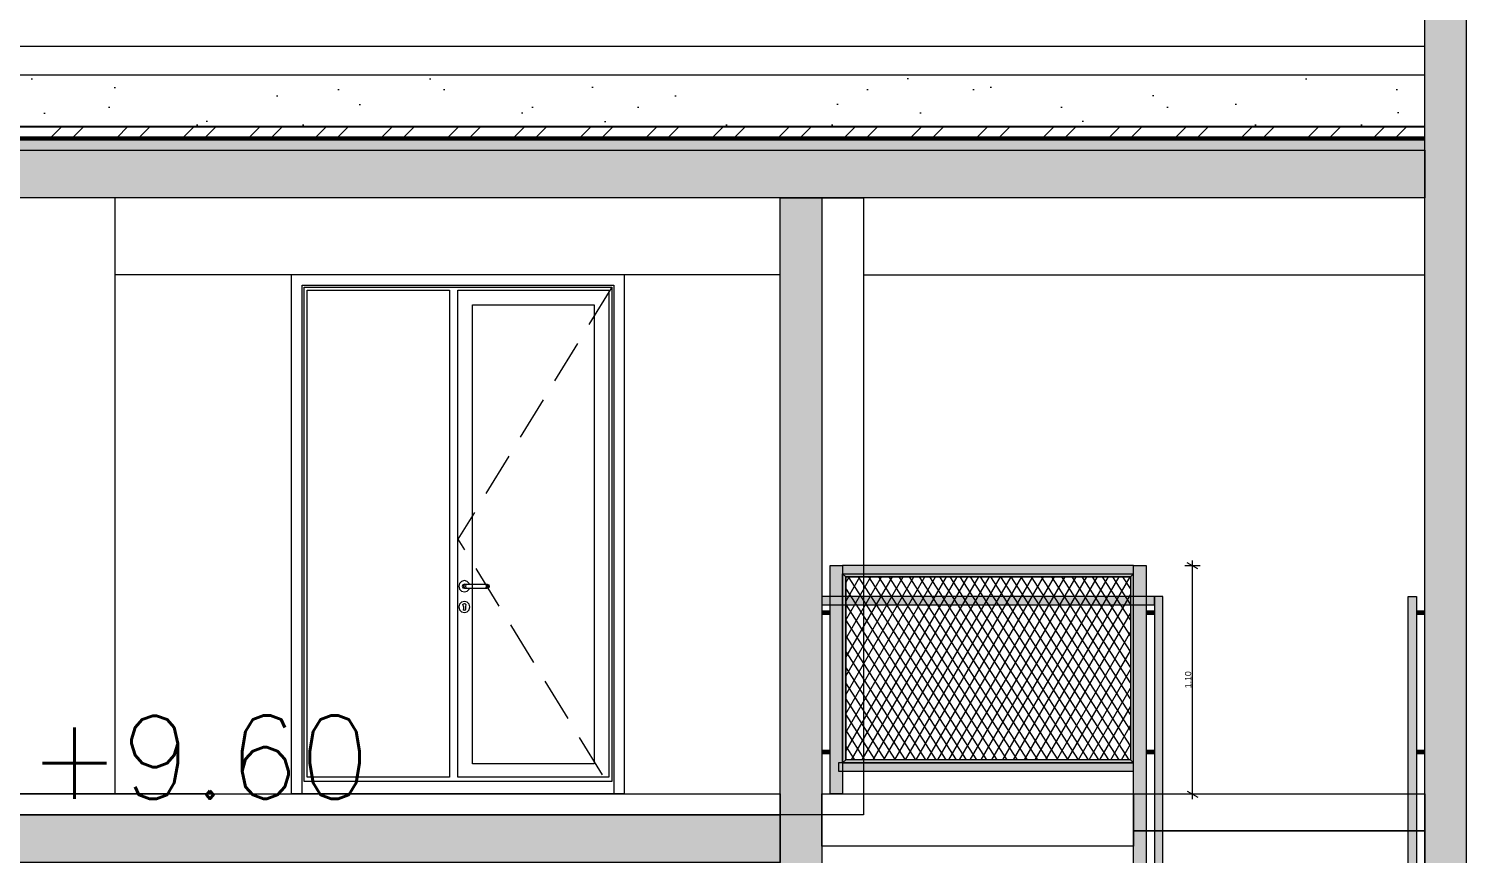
# Model space of a CAD drawing. Header units: millimetres. Extents: x 476571643 to 477489869, y 4620928210 to 4621294454.
# Drawn here: x 477460003 to 477466918, y 4621163395 to 4621167370 of the extents above; entities that cross this region are included whole.
import ezdxf

# ---------------------------------------------------------------- set-up
doc = ezdxf.new("R2010")
doc.units = ezdxf.units.MM
doc.header["$MEASUREMENT"] = 0
doc.linetypes.add('Hidden Line', pattern=[317.5, 211.666667, -105.833333])
for name, color, linetype, lineweight in [('0_0 Architecture_Pen_No__7', 7, 'Continuous', 0), ('0_Pen_No__1_Pen_No__250', 7, 'Continuous', 0), ('2D Drafting - General_Pen_No__250_Pen_No__7', 7, 'Continuous', 0), ('2D Drafting - General_Pen_No__7_Pen_No__253', 252, 'Continuous', 0), ('Dimensioning - General_Pen_No__142', 142, 'Continuous', 0), ('gegmebi_Pen_No__7_Pen_No__250', 7, 'Continuous', 0), ('New_2D Drafting - General_Pen_No__1', 1, 'Continuous', 0), ('New_2D Drafting - General_Pen_No__250_Pen_No__154', 154, 'Continuous', 0), ('New_2D Drafting - General_Pen_No__250_Pen_No__7', 7, 'Continuous', 0), ('New_2D Drafting - General_Pen_No__250_Pen_No__7_Pen_No__250', 7, 'Continuous', 0), ('New_2D Drafting - General_Pen_No__4', 7, 'Continuous', 0), ('New_gegmebi_Pen_No__7_Pen_No__4', 7, 'Continuous', 0), ('New_Structural - Bearing_Pen_No__250', 7, 'Continuous', 0), ('New_Structural - Bearing_Pen_No__253', 252, 'Continuous', 0), ('zoma_Pen_No__142', 142, 'Continuous', 0), ('zoma_Pen_No__1_Pen_No__142', 142, 'Continuous', 0)]:
    doc.layers.add(name, color=color, linetype=linetype, lineweight=lineweight)
doc.layers.add('Dimensioning - General', color=7, linetype='Continuous')
doc.layers.add('zoma', color=7, linetype='Continuous')
doc.layers.add('New_gegmebi_Pen_No__7_Pen_No__252', color=7, linetype='Continuous', lineweight=0, true_color=0x666666)
doc.styles.add('GENERATED_STYLE_2', font='arial.ttf')
doc.dimstyles.new('GENERATED_STYLE__1', dxfattribs={"dimtxt": 100, "dimasz": 68.640772, "dimexe": 0.18, "dimexo": 0.0625, "dimgap": 0.09, "dimtad": 1, "dimlfac": 0.001, "dimzin": 0, "dimdsep": 46, "dimtxsty": 'GENERATED_STYLE_2', "dimblk": 'ARROWHEAD_2', "dimblk1": 'ARROWHEAD_2', "dimblk2": 'ARROWHEAD_2', "dimcen": 0.09, "dimse1": 1, "dimse2": 1, "dimclrd": 142, "dimclre": 142, "dimclrt": 142, "dimadec": 0, "dimazin": 0, "dimtfac": 1, "dimtdec": 4, "dimtmove": 0, "dimatfit": 3, "dimfxl": 1, "dimtolj": 1, "dimtzin": 0, "dimarcsym": 0})
doc.dimstyles.new('GENERATED_STYLE__6', dxfattribs={"dimtxt": 30.000001, "dimasz": 38, "dimexe": 0.18, "dimexo": 3, "dimgap": 0.09, "dimtad": 1, "dimlfac": 0.001, "dimzin": 0, "dimdsep": 46, "dimtxsty": 'GENERATED_STYLE_2', "dimblk": 'ARROWHEAD_2', "dimblk1": 'ARROWHEAD_2', "dimblk2": 'ARROWHEAD_2', "dimcen": 0.09, "dimclrd": 142, "dimclre": 142, "dimclrt": 142, "dimadec": 0, "dimazin": 0, "dimtfac": 1, "dimtdec": 4, "dimtmove": 0, "dimatfit": 3, "dimfxl": 1, "dimtolj": 1, "dimtzin": 0, "dimarcsym": 0})
pattern_1 = [(60, (476844527.15, 4621385791.044), (-38.9711432, 22.5), []), (122.8330945, (476844527.15, 4621385791.044), (36.8060797, 18.75), [])]
pattern_2 = [(45, (476844527.15, 4621385791.04), (-459.6194, 459.6194), []), (45, (476844435.2, 4621385883), (-459.6194, 459.6194), [])]

# ---------------------------------------------------------------- blocks, each defined once
blk = doc.blocks.new('*D1510', base_point=(476844527.1, 4621385791))
at = {"layer": 'Dimensioning - General_Pen_No__142', "color": 142, "linetype": 'Continuous', "lineweight": 0, "transparency": 16777216}
for p, q in [((477457257.9, 4621163711.8), (477457348.2, 4621163659.7)), ((477457303.1, 4621157286.5), (477457303.1, 4621163685.8)), ((477457257.9, 4621157312.6), (477457348.2, 4621157260.4))]:
    blk.add_line(p, q, dxfattribs=at)
at = {"layer": 'Dimensioning - General_Pen_No__142', "color": 142, "lineweight": 0, "transparency": 16777216, "insert": (477457283.1, 4621160353.1), "char_height": 100, "attachment_point": 7, "rotation": 90, "style": 'GENERATED_STYLE_2'}
blk.add_mtext('\\A1;{\\pql;\\fArial CYR|b0|i0|c204|p34;6.40}', dxfattribs=at)
blk = doc.blocks.new('ARROWHEAD_2')
at = {"color": 0, "linetype": 'Continuous', "lineweight": 0}
for p, q in [((0, 0), (-1, 0)), ((-0.38, -0.66), (0.38, 0.66))]:
    blk.add_line(p, q, dxfattribs=at)
blk = doc.blocks.new('*D1617', base_point=(476844527.1, 4621385791))
at = {"layer": 'zoma_Pen_No__142', "color": 142, "linetype": 'Continuous', "lineweight": 0, "transparency": 16777216}
for p, q in [((477465600.8, 4621164784.5), (477465600.8, 4621164809)), ((477465638.3, 4621164784.5), (477465563.3, 4621164784.5)), ((477465625.8, 4621164770.1), (477465575.8, 4621164798.9)), ((477465600.8, 4621163684.5), (477465600.8, 4621164784.5)), ((477465638.3, 4621163684.5), (477465563.3, 4621163684.5)), ((477465575.8, 4621163698.9), (477465625.8, 4621163670.1)), ((477465600.8, 4621163660.1), (477465600.8, 4621163684.5))]:
    blk.add_line(p, q, dxfattribs=at)
at = {"layer": 'zoma_Pen_No__142', "color": 142, "lineweight": 0, "transparency": 16777216, "insert": (477465594.8, 4621164194.6), "char_height": 30, "attachment_point": 7, "rotation": 90, "style": 'GENERATED_STYLE_2'}
blk.add_mtext('\\A1;{\\pql;\\fArial CYR|b0|i0|c204|p34;1.10}', dxfattribs=at)

msp = doc.modelspace()

# ---------------------------------------------------------------- hatches: boundary and pattern name
at = {"layer": '0_0 Architecture_Pen_No__7', "linetype": 'Continuous', "lineweight": 0}
h = msp.add_hatch(dxfattribs=at)
h.set_pattern_fill('CUT_STONE', style=0, pattern_type=2)
h.set_pattern_definition([(45, (476844527.15, 4621386591.04), (-254.55844, 254.55844), [0, -240, 0, -360]), (110, (476845327.15, 4621386591.04), (338.28934, 123.12725), [0, -176, 0, -304])])
h.paths.add_polyline_path([(477466717.526, 4621167145.479), (477456917.501, 4621167145.479), (477456917.501, 4621166899.719), (477466717.526, 4621166899.719)])
h = msp.add_hatch(dxfattribs=at)
h.set_pattern_fill('DOUBLE_1_4', style=0, pattern_type=2)
h.set_pattern_definition(pattern_2)
h.paths.add_polyline_path([(477466717.526, 4621166899.719), (477456917.501, 4621166899.719), (477456917.501, 4621166896.719), (477466717.526, 4621166896.719)])
h = msp.add_hatch(dxfattribs=at)
h.set_pattern_fill('STEEL', style=0, pattern_type=2)
h.set_pattern_definition([(45, (476844527.15, 4621385791.04), (-159.099026, 159.099026), []), (45, (476844474.12, 4621385844.08), (-159.099026, 159.099026), [])])
h.paths.add_polyline_path([(477466717.526, 4621166896.719), (477456917.501, 4621166896.719), (477456917.501, 4621166847.099), (477466717.526, 4621166847.099)])
h = msp.add_hatch(dxfattribs=at)
h.set_pattern_fill('DOUBLE_1_4', style=0, pattern_type=2)
h.set_pattern_definition(pattern_2)
h.paths.add_polyline_path([(477466717.526, 4621166847.099), (477456917.501, 4621166847.099), (477456917.501, 4621166844.099), (477466717.526, 4621166844.099)])
h = msp.add_hatch(dxfattribs=at)
h.set_pattern_fill('ALUMINUM', style=0, pattern_type=2)
h.set_pattern_definition([(45, (476844527.15, 4621385791.04), (-176.7767, 176.7767), []), (45, (476844491.8, 4621385826.4), (-176.7767, 176.7767), []), (45, (476844456.44, 4621385861.75), (-176.7767, 176.7767), [])])
h.paths.add_polyline_path([(477466717.526, 4621166844.099), (477456917.501, 4621166844.099), (477456917.501, 4621166836.099), (477466717.526, 4621166836.099)])
h = msp.add_hatch(dxfattribs=at)
h.set_pattern_fill('STRUCTURAL_CONCRETE', style=0, pattern_type=2)
h.set_pattern_definition([(0, (476844527.15, 4621385791.04), (0, 623.5383), [60, -300]), (0, (476844707.15, 4621386102.8), (0, 623.5383), [60, -300]), (60, (476844527.15, 4621385791.04), (-540, 311.76916), [60, -300]), (60, (476844887.15, 4621385791.04), (-540, 311.76916), [60, -300]), (120, (476844587.15, 4621385791.04), (540, 311.76916), [60, -300]), (120, (476844947.15, 4621385791.04), (540, 311.76916), [60, -300]), (0, (476844527.15, 4621385851.04), (0, 120.000005), [0, -120.000005, 0, -180.000007]), (45, (476844587.15, 4621385851.04), (-84.852817, 84.852817), [0, -90.000004, 0, -150.000006])])
h.paths.add_polyline_path([(477466717.526, 4621166835.099), (477456917.501, 4621166835.099), (477456917.501, 4621166785.479), (477466717.526, 4621166785.479)])
at = {"layer": '2D Drafting - General_Pen_No__250_Pen_No__7', "linetype": 'Continuous', "lineweight": 0}
for points in [[(477456717.526, 4621166785.465), (477466717.526, 4621166785.465), (477466717.526, 4621166555.457), (477463967.942, 4621166555.457), (477463667.526, 4621166555.457), (477457017.526, 4621166555.457), (477457017.526, 4621166185.465), (477456717.426, 4621166185.465)], [(477456717.526, 4621163585.642), (477463617.526, 4621163585.642), (477463617.526, 4621163355.457), (477457017.526, 4621163355.457), (477457017.526, 4621162985.642), (477456717.426, 4621162985.642)]]:
    msp.add_hatch(color=7, dxfattribs=at).paths.add_polyline_path(points)
at = {"layer": 'New_2D Drafting - General_Pen_No__1', "linetype": 'Continuous', "lineweight": 0}
for points in [[(477463857.526, 4621163685.477), (477463857.526, 4621164785.479), (477463917.526, 4621164785.479), (477463917.526, 4621163685.479)], [(477465317.525, 4621164785.479), (477463917.526, 4621164785.479), (477463917.526, 4621164745.865), (477465317.525, 4621164745.865)], [(477463917.526, 4621164745.865), (477463932.544, 4621164730.865), (477463932.526, 4621163850.479), (477463917.526, 4621163835.465)], [(477463917.526, 4621164745.865), (477465317.525, 4621164745.865), (477465302.507, 4621164730.865), (477463932.544, 4621164730.865)], [(477465317.525, 4621164745.865), (477465302.507, 4621164730.865), (477465302.525, 4621163850.479), (477465317.525, 4621163835.479)], [(477465317.525, 4621163183.479), (477465317.525, 4621164785.479), (477465377.526, 4621164785.479), (477465377.526, 4621163183.48)], [(477465417.526, 4621164635.479), (477463817.526, 4621164635.479), (477463817.526, 4621164595.865), (477465417.526, 4621164595.865)], [(477465077.362, 4621163033.778), (477465077.362, 4621162995.778), (477465077.362, 4621162083.479), (477465117.026, 4621162083.479), (477465117.026, 4621162993.778), (477465457.526, 4621162993.778), (477465457.526, 4621164635.479), (477465417.526, 4621164635.479), (477465417.526, 4621163033.778)], [(477466677.526, 4621162995.778), (477466637.526, 4621162995.778), (477466637.526, 4621164635.479), (477466677.526, 4621164635.479)], [(477463857.526, 4621164565.449), (477463817.526, 4621164565.449), (477463817.526, 4621164550.836), (477463857.526, 4621164550.836)], [(477465417.526, 4621164565.449), (477465377.526, 4621164565.449), (477465377.526, 4621164550.836), (477465417.526, 4621164550.836)], [(477466717.526, 4621164565.449), (477466677.526, 4621164565.449), (477466677.526, 4621164550.836), (477466717.526, 4621164550.836)], [(477463857.526, 4621163895.185), (477463817.526, 4621163895.185), (477463817.526, 4621163880.571), (477463857.526, 4621163880.571)], [(477463917.526, 4621163835.479), (477465317.525, 4621163835.479), (477465302.525, 4621163850.479), (477463932.526, 4621163850.479)], [(477465417.526, 4621163895.185), (477465377.526, 4621163895.185), (477465377.526, 4621163880.571), (477465417.526, 4621163880.571)], [(477466717.526, 4621163895.185), (477466677.526, 4621163895.185), (477466677.526, 4621163880.571), (477466717.526, 4621163880.571)], [(477465317.525, 4621163835.479), (477463897.526, 4621163835.479), (477463897.526, 4621163795.865), (477465317.525, 4621163795.865)]]:
    msp.add_hatch(color=1, dxfattribs=at).paths.add_polyline_path(points)
h = msp.add_hatch(dxfattribs=at)
h.set_pattern_fill('BATT_INSULATION', color=1, style=0, pattern_type=2)
h.set_pattern_definition(pattern_1)
h.paths.add_polyline_path([(477463932.526, 4621163850.477), (477463932.544, 4621164730.865), (477465302.507, 4621164730.865), (477465302.525, 4621163850.479)])
at = {"layer": 'New_2D Drafting - General_Pen_No__250_Pen_No__154', "linetype": 'Continuous', "lineweight": 0}
msp.add_hatch(color=154, dxfattribs=at).paths.add_polyline_path([(477466717.526, 4621150835.339), (477466717.526, 4621167734.716), (477466917.526, 4621167734.716), (477466917.526, 4621167554.749), (477466917.526, 4621150835.339)])
at = {"layer": 'New_2D Drafting - General_Pen_No__250_Pen_No__7', "linetype": 'Continuous', "lineweight": 0}
msp.add_hatch(color=7, dxfattribs=at).paths.add_polyline_path([(477463817.526, 4621151435.339), (477463617.525, 4621151435.339), (477463617.525, 4621166555.457), (477463817.526, 4621166555.457)])
at = {"layer": 'New_2D Drafting - General_Pen_No__250_Pen_No__7_Pen_No__250', "linetype": 'Continuous', "lineweight": 0}
h = msp.add_hatch(dxfattribs=at)
h.set_pattern_fill('BATT_INSULATION', style=0, pattern_type=2)
h.set_pattern_definition(pattern_1)
h.paths.add_polyline_path([(477456917.501, 4621166836.099), (477456917.501, 4621166835.099), (477466717.526, 4621166835.099), (477466717.526, 4621166836.099)])

# ---------------------------------------------------------------- linework, layer by layer
at = {"layer": '0_0 Architecture_Pen_No__7', "color": 7, "linetype": 'Continuous', "lineweight": 0, "flags": 128}
for points in [[(477466717.526, 4621167145.479), (477456917.501, 4621167145.479), (477456917.501, 4621166899.719), (477466717.526, 4621166899.719)], [(477466717.526, 4621166899.719), (477456917.501, 4621166899.719), (477456917.501, 4621166896.719), (477466717.526, 4621166896.719)], [(477466717.526, 4621166896.719), (477456917.501, 4621166896.719), (477456917.501, 4621166847.099), (477466717.526, 4621166847.099)], [(477466717.526, 4621166847.099), (477456917.501, 4621166847.099), (477456917.501, 4621166844.099), (477466717.526, 4621166844.099)], [(477466717.526, 4621166844.099), (477456917.501, 4621166844.099), (477456917.501, 4621166836.099), (477466717.526, 4621166836.099)], [(477466717.526, 4621166835.099), (477456917.501, 4621166835.099), (477456917.501, 4621166785.479), (477466717.526, 4621166785.479)]]:
    msp.add_lwpolyline(points, close=True, dxfattribs=at)
at = {"layer": '0_Pen_No__1_Pen_No__250', "color": 7, "linetype": 'Continuous', "lineweight": 0, "flags": 128}
msp.add_lwpolyline([(477460860.261, 4621163686.139), (477459260.261, 4621163685.748)], dxfattribs=at)
at = {"layer": '2D Drafting - General_Pen_No__250_Pen_No__7', "color": 7, "linetype": 'Continuous', "lineweight": 0, "flags": 128}
for points in [[(477456717.526, 4621166785.465), (477466717.526, 4621166785.465), (477466717.526, 4621166555.457), (477463967.942, 4621166555.457), (477463667.526, 4621166555.457), (477457017.526, 4621166555.457), (477457017.526, 4621166185.465), (477456717.426, 4621166185.465)], [(477456717.526, 4621163585.642), (477463617.526, 4621163585.642), (477463617.526, 4621163355.457), (477457017.526, 4621163355.457), (477457017.526, 4621162985.642), (477456717.426, 4621162985.642)]]:
    msp.add_lwpolyline(points, close=True, dxfattribs=at)
at = {"layer": '2D Drafting - General_Pen_No__7_Pen_No__253', "color": 252, "linetype": 'Continuous', "lineweight": 0, "flags": 128}
for points in [[(477462867.403, 4621163685.774), (477461267.403, 4621163685.774), (477461267.403, 4621166185.774), (477462867.403, 4621166185.774)], [(477462867.403, 4621166185.774), (477462867.403, 4621163685.774)]]:
    msp.add_lwpolyline(points, dxfattribs=at)
for points in [[(477461317.403, 4621166135.773), (477462817.403, 4621166135.773), (477462817.403, 4621163685.774), (477461317.403, 4621163685.776)], [(477461327.403, 4621166125.773), (477462807.403, 4621166125.773), (477462807.403, 4621163745.776), (477461327.403, 4621163745.776)], [(477461342.403, 4621166110.773), (477462027.403, 4621166110.773), (477462027.403, 4621163765.776), (477461342.403, 4621163765.776)], [(477462067.399, 4621166110.773), (477462792.403, 4621166110.773), (477462792.403, 4621163765.776), (477462067.403, 4621163765.776)], [(477462137.403, 4621166040.773), (477462722.403, 4621166040.773), (477462722.403, 4621163830.776), (477462137.403, 4621163830.776)]]:
    msp.add_lwpolyline(points, close=True, dxfattribs=at)
at = {"layer": '2D Drafting - General_Pen_No__7_Pen_No__253', "color": 252, "linetype": 'Hidden Line', "lineweight": 0, "flags": 128}
msp.add_lwpolyline([(477462807.403, 4621166125.773), (477462067.403, 4621164911.651), (477462816.626, 4621163687.058)], dxfattribs=at)
at = {"layer": 'gegmebi_Pen_No__7_Pen_No__250', "color": 7, "linetype": 'Continuous', "lineweight": 0}
msp.add_line((477456717.497, 4621167285.032), (477466717.526, 4621167285.032), dxfattribs=at)
at = {"layer": 'gegmebi_Pen_No__7_Pen_No__250', "color": 7, "linetype": 'Continuous', "lineweight": 0, "flags": 128}
msp.add_lwpolyline([(477463617.526, 4621163585.642), (477457117.526, 4621163585.642), (477457117.526, 4621163685.509), (477463617.526, 4621163685.509)], close=True, dxfattribs=at)
at = {"layer": 'New_2D Drafting - General_Pen_No__250_Pen_No__7', "color": 7, "linetype": 'Continuous', "lineweight": 0, "flags": 128}
for points in [[(477466717.526, 4621150835.339), (477466717.526, 4621167734.716), (477466917.526, 4621167734.716), (477466917.526, 4621167554.749), (477466917.526, 4621150835.339)], [(477463817.526, 4621151435.339), (477463617.525, 4621151435.339), (477463617.525, 4621166555.457), (477463817.526, 4621166555.457)]]:
    msp.add_lwpolyline(points, close=True, dxfattribs=at)
at = {"layer": 'New_2D Drafting - General_Pen_No__250_Pen_No__7_Pen_No__250', "color": 7, "linetype": 'Continuous', "lineweight": 0, "flags": 128}
msp.add_lwpolyline([(477456917.501, 4621166836.099), (477456917.501, 4621166835.099), (477466717.526, 4621166835.099), (477466717.526, 4621166836.099)], close=True, dxfattribs=at)
at = {"layer": 'New_2D Drafting - General_Pen_No__4', "color": 7, "linetype": 'Continuous', "lineweight": 0, "flags": 128}
for points in [[(477463857.526, 4621163685.477), (477463857.526, 4621164785.479), (477463917.526, 4621164785.479), (477463917.526, 4621163685.479)], [(477465317.525, 4621164785.479), (477463917.526, 4621164785.479), (477463917.526, 4621164745.865), (477465317.525, 4621164745.865)], [(477463917.526, 4621164745.865), (477463932.544, 4621164730.865), (477463932.526, 4621163850.479), (477463917.526, 4621163835.465)], [(477463917.526, 4621164745.865), (477465317.525, 4621164745.865), (477465302.507, 4621164730.865), (477463932.544, 4621164730.865)], [(477465317.525, 4621164745.865), (477465302.507, 4621164730.865), (477465302.525, 4621163850.479), (477465317.525, 4621163835.479)], [(477465317.525, 4621163183.479), (477465317.525, 4621164785.479), (477465377.526, 4621164785.479), (477465377.526, 4621163183.48)], [(477463932.526, 4621163850.477), (477463932.544, 4621164730.865), (477465302.507, 4621164730.865), (477465302.525, 4621163850.479)], [(477465417.526, 4621164635.479), (477463817.526, 4621164635.479), (477463817.526, 4621164595.865), (477465417.526, 4621164595.865)], [(477465077.362, 4621163033.778), (477465077.362, 4621162995.778), (477465077.362, 4621162083.479), (477465117.026, 4621162083.479), (477465117.026, 4621162993.778), (477465457.526, 4621162993.778), (477465457.526, 4621164635.479), (477465417.526, 4621164635.479), (477465417.526, 4621163033.778)], [(477466677.526, 4621162995.778), (477466637.526, 4621162995.778), (477466637.526, 4621164635.479), (477466677.526, 4621164635.479)], [(477463857.526, 4621164565.449), (477463817.526, 4621164565.449), (477463817.526, 4621164550.836), (477463857.526, 4621164550.836)], [(477465417.526, 4621164565.449), (477465377.526, 4621164565.449), (477465377.526, 4621164550.836), (477465417.526, 4621164550.836)], [(477466717.526, 4621164565.449), (477466677.526, 4621164565.449), (477466677.526, 4621164550.836), (477466717.526, 4621164550.836)], [(477463857.526, 4621163895.185), (477463817.526, 4621163895.185), (477463817.526, 4621163880.571), (477463857.526, 4621163880.571)], [(477463917.526, 4621163835.479), (477465317.525, 4621163835.479), (477465302.525, 4621163850.479), (477463932.526, 4621163850.479)], [(477465417.526, 4621163895.185), (477465377.526, 4621163895.185), (477465377.526, 4621163880.571), (477465417.526, 4621163880.571)], [(477466717.526, 4621163895.185), (477466677.526, 4621163895.185), (477466677.526, 4621163880.571), (477466717.526, 4621163880.571)], [(477465317.525, 4621163835.479), (477463897.526, 4621163835.479), (477463897.526, 4621163795.865), (477465317.525, 4621163795.865)]]:
    msp.add_lwpolyline(points, close=True, dxfattribs=at)
at = {"layer": 'New_gegmebi_Pen_No__7_Pen_No__252', "color": 251, "linetype": 'Continuous', "lineweight": 0, "true_color": 0x666666}
for p, q in [((477463617.525, 4621166185.465), (477460417.719, 4621166185.465)), ((477464017.526, 4621166185.465), (477466717.526, 4621166185.465))]:
    msp.add_line(p, q, dxfattribs=at)
at = {"layer": 'New_gegmebi_Pen_No__7_Pen_No__4', "color": 7, "linetype": 'Continuous', "lineweight": 0}
for points in [[(477464017.526, 4621163585.819), (477463617.526, 4621163585.819), (477463617.526, 4621166555.457), (477464017.526, 4621166555.457)], [(477465317.526, 4621163434.941), (477463817.526, 4621163434.941), (477463817.526, 4621163685.479), (477465317.526, 4621163685.479)], [(477465317.526, 4621163685.479), (477466717.526, 4621163685.479), (477466717.526, 4621163507.479), (477465317.526, 4621163507.479)], [(477465317.526, 4621163507.479), (477466717.526, 4621163507.479), (477466717.526, 4621163329.479), (477465317.526, 4621163329.479)]]:
    msp.add_lwpolyline(points, close=True, dxfattribs=at)
for points in [[(477464017.526, 4621164756.509), (477464017.526, 4621164606.509)], [(477464017.526, 4621164576.509), (477464017.526, 4621163866.509)], [(477464017.526, 4621163836.509), (477464017.526, 4621163686.509)]]:
    msp.add_lwpolyline(points, dxfattribs=at)
at = {"layer": 'New_Structural - Bearing_Pen_No__250', "color": 7, "linetype": 'Continuous', "lineweight": 0}
msp.add_line((477460417.719, 4621166555.457), (477460417.719, 4621163685.509), dxfattribs=at)
at = {"layer": 'New_Structural - Bearing_Pen_No__253', "color": 252, "linetype": 'Continuous', "lineweight": 0}
for p, q in [((477462074.911, 4621164699.274), (477462071.293, 4621164685.774)), ((477462071.293, 4621164685.774), (477462074.911, 4621164672.274)), ((477462084.793, 4621164709.157), (477462074.911, 4621164699.274)), ((477462074.911, 4621164672.274), (477462084.793, 4621164662.392)), ((477462098.293, 4621164712.774), (477462084.793, 4621164709.157)), ((477462091.222, 4621164692.845), (477462088.293, 4621164685.774)), ((477462088.293, 4621164685.774), (477462091.222, 4621164678.703)), ((477462092.774, 4621164692.845), (477462090.015, 4621164685.774)), ((477462090.015, 4621164685.774), (477462092.774, 4621164678.703)), ((477462098.293, 4621164695.774), (477462091.222, 4621164692.845)), ((477462091.222, 4621164678.703), (477462098.293, 4621164675.774)), ((477462097.589, 4621164692.845), (477462095.477, 4621164685.774)), ((477462095.477, 4621164685.774), (477462097.589, 4621164678.703)), ((477462111.793, 4621164709.157), (477462098.293, 4621164712.774)), ((477462098.293, 4621164695.774), (477462099.435, 4621164695.774)), ((477462098.293, 4621164675.774), (477462099.435, 4621164675.774)), ((477462099.435, 4621164695.774), (477462102.687, 4621164695.774)), ((477462099.435, 4621164675.774), (477462102.687, 4621164675.774)), ((477462102.687, 4621164695.774), (477462107.553, 4621164695.774)), ((477462102.687, 4621164675.774), (477462107.553, 4621164675.774)), ((477462104.794, 4621164692.845), (477462103.651, 4621164685.774)), ((477462103.651, 4621164685.774), (477462104.794, 4621164678.703)), ((477462107.553, 4621164695.774), (477462113.293, 4621164695.774)), ((477462107.553, 4621164675.774), (477462113.293, 4621164675.774)), ((477462121.676, 4621164699.274), (477462111.793, 4621164709.157)), ((477462111.793, 4621164662.392), (477462121.676, 4621164672.274)), ((477462113.293, 4621164695.774), (477462193.293, 4621164695.774)), ((477462113.293, 4621164675.774), (477462193.293, 4621164675.774)), ((477462122.614, 4621164695.774), (477462121.676, 4621164699.274)), ((477462121.676, 4621164672.274), (477462122.614, 4621164675.774)), ((477462193.293, 4621164695.774), (477462199.034, 4621164695.774)), ((477462193.293, 4621164675.774), (477462199.034, 4621164675.774)), ((477462199.034, 4621164695.774), (477462203.9, 4621164695.774)), ((477462199.034, 4621164675.774), (477462203.9, 4621164675.774)), ((477462201.793, 4621164692.845), (477462202.935, 4621164685.774)), ((477462202.935, 4621164685.774), (477462201.793, 4621164678.703)), ((477462203.9, 4621164695.774), (477462207.152, 4621164695.774)), ((477462203.9, 4621164675.774), (477462207.152, 4621164675.774)), ((477462207.152, 4621164695.774), (477462208.293, 4621164695.774)), ((477462207.152, 4621164675.774), (477462208.293, 4621164675.774)), ((477462208.293, 4621164695.774), (477462215.364, 4621164692.845)), ((477462215.364, 4621164678.703), (477462208.293, 4621164675.774)), ((477462208.998, 4621164692.845), (477462211.11, 4621164685.774)), ((477462211.11, 4621164685.774), (477462208.998, 4621164678.703)), ((477462213.812, 4621164692.845), (477462216.571, 4621164685.774)), ((477462216.571, 4621164685.774), (477462213.812, 4621164678.703)), ((477462215.364, 4621164692.845), (477462218.293, 4621164685.774)), ((477462218.293, 4621164685.774), (477462215.364, 4621164678.703)), ((477462074.911, 4621164599.274), (477462071.293, 4621164585.774)), ((477462084.793, 4621164609.157), (477462074.911, 4621164599.274)), ((477462084.793, 4621164662.392), (477462098.293, 4621164658.774)), ((477462098.293, 4621164612.774), (477462084.793, 4621164609.157)), ((477462091.573, 4621164597.414), (477462092.918, 4621164600.918)), ((477462092.918, 4621164600.918), (477462098.293, 4621164603.2)), ((477462098.293, 4621164658.774), (477462111.793, 4621164662.392)), ((477462111.793, 4621164609.157), (477462098.293, 4621164612.774)), ((477462098.293, 4621164603.2), (477462103.669, 4621164600.918)), ((477462105.014, 4621164597.414), (477462103.669, 4621164600.918)), ((477462121.676, 4621164599.274), (477462111.793, 4621164609.157)), ((477462125.293, 4621164585.774), (477462121.676, 4621164599.274)), ((477462071.293, 4621164585.774), (477462074.911, 4621164572.274)), ((477462074.911, 4621164572.274), (477462084.793, 4621164562.392)), ((477462084.793, 4621164562.392), (477462098.293, 4621164558.774)), ((477462091.573, 4621164597.414), (477462090.825, 4621164595.467)), ((477462093.293, 4621164590.174), (477462090.825, 4621164595.467)), ((477462093.293, 4621164588.661), (477462093.293, 4621164590.174)), ((477462093.293, 4621164588.661), (477462093.293, 4621164585.774)), ((477462093.293, 4621164585.774), (477462093.293, 4621164582.888)), ((477462093.293, 4621164582.888), (477462093.293, 4621164577.114)), ((477462093.293, 4621164577.114), (477462093.293, 4621164573.274)), ((477462094.758, 4621164569.739), (477462093.293, 4621164573.274)), ((477462098.293, 4621164568.274), (477462094.758, 4621164569.739)), ((477462101.829, 4621164569.739), (477462098.293, 4621164568.274)), ((477462098.293, 4621164558.774), (477462111.793, 4621164562.392)), ((477462103.293, 4621164573.274), (477462101.829, 4621164569.739)), ((477462105.761, 4621164595.467), (477462103.293, 4621164590.174)), ((477462103.293, 4621164590.174), (477462103.293, 4621164588.661)), ((477462103.293, 4621164588.661), (477462103.293, 4621164585.774)), ((477462103.293, 4621164585.774), (477462103.293, 4621164582.888)), ((477462103.293, 4621164582.888), (477462103.293, 4621164577.114)), ((477462103.293, 4621164577.114), (477462103.293, 4621164573.274)), ((477462105.014, 4621164597.414), (477462105.761, 4621164595.467)), ((477462111.793, 4621164562.392), (477462121.676, 4621164572.274)), ((477462121.676, 4621164572.274), (477462125.293, 4621164585.774))]:
    msp.add_line(p, q, dxfattribs=at)

# ---------------------------------------------------------------- texts
at = {"layer": 'zoma_Pen_No__1_Pen_No__142', "color": 142, "linetype": 'Continuous', "lineweight": 0, "insert": (477460000.187, 4621163662.283), "char_height": 400, "attachment_point": 7, "rotation": 0.0139872}
msp.add_mtext('\\A1;{\\pql;\\Ftxt.shx;+\\Ftxt.shx;9\\Ftxt.shx;.\\Ftxt.shx;6\\Ftxt.shx;0}', dxfattribs=at)

# ---------------------------------------------------------------- dimensions: what is measured, and where the dimension line sits
at = {"layer": 'Dimensioning - General', "color": 142, "linetype": 'Continuous', "lineweight": 0}
dim = msp.add_linear_dim(base=(477457303.075, 4621163685.774), p1=(477464017.526, 4621157286.509), p2=(477459517.821, 4621163685.774), angle=90, dimstyle='GENERATED_STYLE__1', dxfattribs=at)
dim.commit()
dim.dimension.update_dxf_attribs({"geometry": '*D1510', "text_midpoint": (477457233.075, 4621160482.995), "dimtype": 160, "text_rotation": 90})
at = {"layer": 'zoma', "color": 142, "linetype": 'Continuous', "lineweight": 0}
dim = msp.add_linear_dim(base=(477465600.835, 4621164784.509), p1=(477465486.844, 4621163684.509), p2=(477465486.844, 4621164784.509), angle=90, dimstyle='GENERATED_STYLE__6', dxfattribs=at)
dim.commit()
dim.dimension.update_dxf_attribs({"geometry": '*D1617', "text_midpoint": (477465579.835, 4621164233.565), "dimtype": 160, "text_rotation": 90})

doc.saveas('drawing.dxf')
